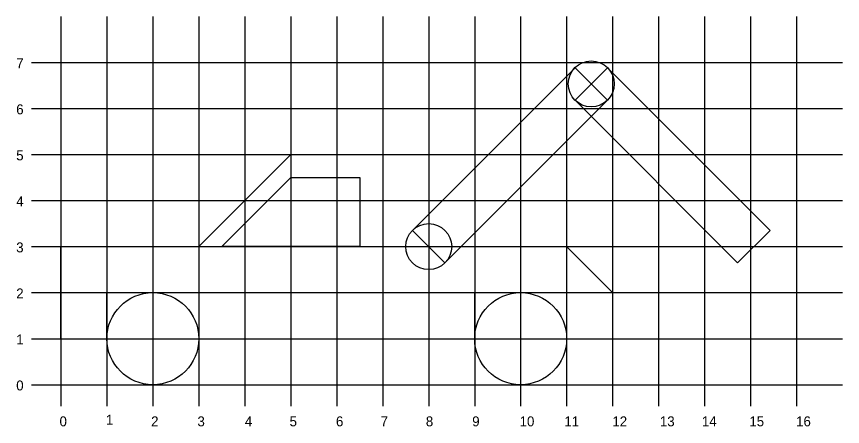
# Model space of a CAD drawing. Header units: millimetres. Extents: x 582 to 770, y 546 to 685.
# Drawn here: x 611.03 to 629, y 675.67 to 684.58 of the extents above; entities that cross this region are included whole.
import ezdxf

# ---------------------------------------------------------------- set-up
doc = ezdxf.new("R2010")
doc.units = ezdxf.units.MM
for name, color, linetype in [('ARQ-LINHA-01', 1, 'Continuous'), ('ARQ-LINHA-04', 4, 'Continuous'), ('ARQ-LINHA-05', 5, 'Continuous'), ('ARQ-LINHA-06', 6, 'Continuous'), ('ARQ-PISO', 8, 'Continuous')]:
    doc.layers.add(name, color=color, linetype=linetype)

msp = doc.modelspace()

# ---------------------------------------------------------------- linework, layer by layer
at = {"layer": 'ARQ-LINHA-04'}
for p, q in [((615.498, 679.576), (616.998, 681.076)), ((616.998, 681.076), (618.498, 681.076)), ((618.498, 681.076), (618.498, 679.576)), ((618.498, 679.576), (615.498, 679.576))]:
    msp.add_line(p, q, dxfattribs=at)
at = {"layer": 'ARQ-LINHA-05'}
for p, q in [((623.18, 683.465), (619.644, 679.93)), ((623.887, 682.758), (623.18, 683.465)), ((623.887, 683.465), (623.18, 682.758)), ((627.423, 679.93), (623.887, 683.465)), ((620.351, 679.223), (623.887, 682.758)), ((623.18, 682.758), (626.715, 679.223)), ((614.998, 679.576), (616.998, 681.576)), ((616.998, 681.576), (618.998, 681.576)), ((618.998, 681.576), (618.998, 679.576)), ((619.644, 679.93), (620.351, 679.223)), ((626.715, 679.223), (627.423, 679.93)), ((611.998, 677.576), (611.998, 679.576)), ((611.998, 679.576), (614.998, 679.576)), ((618.998, 679.576), (622.998, 679.576)), ((623.998, 678.576), (622.998, 679.576)), ((612.998, 677.576), (612.998, 678.576)), ((612.998, 678.576), (614.998, 678.576)), ((614.998, 678.576), (614.998, 677.576)), ((620.998, 677.576), (620.998, 678.576)), ((620.998, 678.576), (622.998, 678.576)), ((622.998, 678.576), (622.998, 677.576)), ((623.998, 678.576), (623.998, 677.576)), ((611.998, 677.576), (612.998, 677.576)), ((614.998, 677.576), (620.998, 677.576)), ((622.998, 677.576), (623.998, 677.576))]:
    msp.add_line(p, q, dxfattribs=at)
at = {"layer": 'ARQ-LINHA-06'}
for centre, radius in [((623.533, 683.112), 0.5), ((619.998, 679.576), 0.5), ((613.998, 677.576), 1), ((621.998, 677.576), 1)]:
    msp.add_circle(centre, radius, dxfattribs=at)
at = {"layer": 'ARQ-PISO'}
for p, q in [((611.998, 684.576), (611.998, 676.112)), ((612.998, 684.576), (612.998, 676.112)), ((613.998, 684.576), (613.998, 676.112)), ((614.998, 684.576), (614.998, 676.112)), ((615.998, 684.576), (615.998, 676.112)), ((616.998, 684.576), (616.998, 676.112)), ((617.998, 684.576), (617.998, 676.112)), ((618.998, 684.576), (618.998, 676.112)), ((619.998, 684.576), (619.998, 676.112)), ((620.998, 684.576), (620.998, 676.112)), ((621.998, 684.576), (621.998, 676.112)), ((622.998, 684.576), (622.998, 676.112)), ((623.998, 684.576), (623.998, 676.112)), ((624.998, 684.576), (624.998, 676.112)), ((625.998, 684.576), (625.998, 676.112)), ((626.998, 684.576), (626.998, 676.112)), ((627.998, 684.576), (627.998, 676.112)), ((611.358, 683.576), (628.998, 683.576)), ((611.358, 682.576), (628.998, 682.576)), ((611.358, 681.576), (628.998, 681.576)), ((611.358, 680.576), (628.998, 680.576)), ((611.358, 679.576), (628.998, 679.576)), ((611.358, 678.576), (628.998, 678.576)), ((611.358, 677.576), (628.998, 677.576)), ((611.358, 676.576), (628.998, 676.576))]:
    msp.add_line(p, q, dxfattribs=at)

# ---------------------------------------------------------------- texts
at = {"layer": 'ARQ-LINHA-01'}
for s, height, p in [('7', 0.216, (611.026, 683.451)), ('6', 0.216, (611.026, 682.451)), ('5', 0.216, (611.026, 681.451)), ('4', 0.216, (611.026, 680.451)), ('3', 0.216, (611.026, 679.451)), ('2', 0.216, (611.026, 678.451)), ('1', 0.216, (611.026, 677.451)), ('0', 0.216, (611.026, 676.451)), ('0', 0.216, (611.968, 675.671)), ('1', 0.216, (612.976, 675.707)), ('2', 0.216, (613.96, 675.671)), ('3', 0.216, (614.968, 675.671)), ('4', 0.216, (615.999, 675.671)), ('5', 0.216, (616.972, 675.671)), ('6', 0.216, (617.98, 675.671)), ('7', 0.216, (618.952, 675.671)), ('8', 0.216, (619.936, 675.671)), ('9', 0.216, (620.944, 675.671)), ('10', 0.2161, (621.975, 675.671)), ('11', 0.2161, (622.948, 675.671)), ('12', 0.2161, (623.993, 675.671)), ('13', 0.2161, (625.026, 675.671)), ('14', 0.2161, (625.939, 675.671)), ('15', 0.2161, (626.972, 675.671)), ('16', 0.2161, (627.989, 675.671))]:
    msp.add_text(s, height=height, dxfattribs=at).set_placement(p)

doc.saveas('drawing.dxf')
